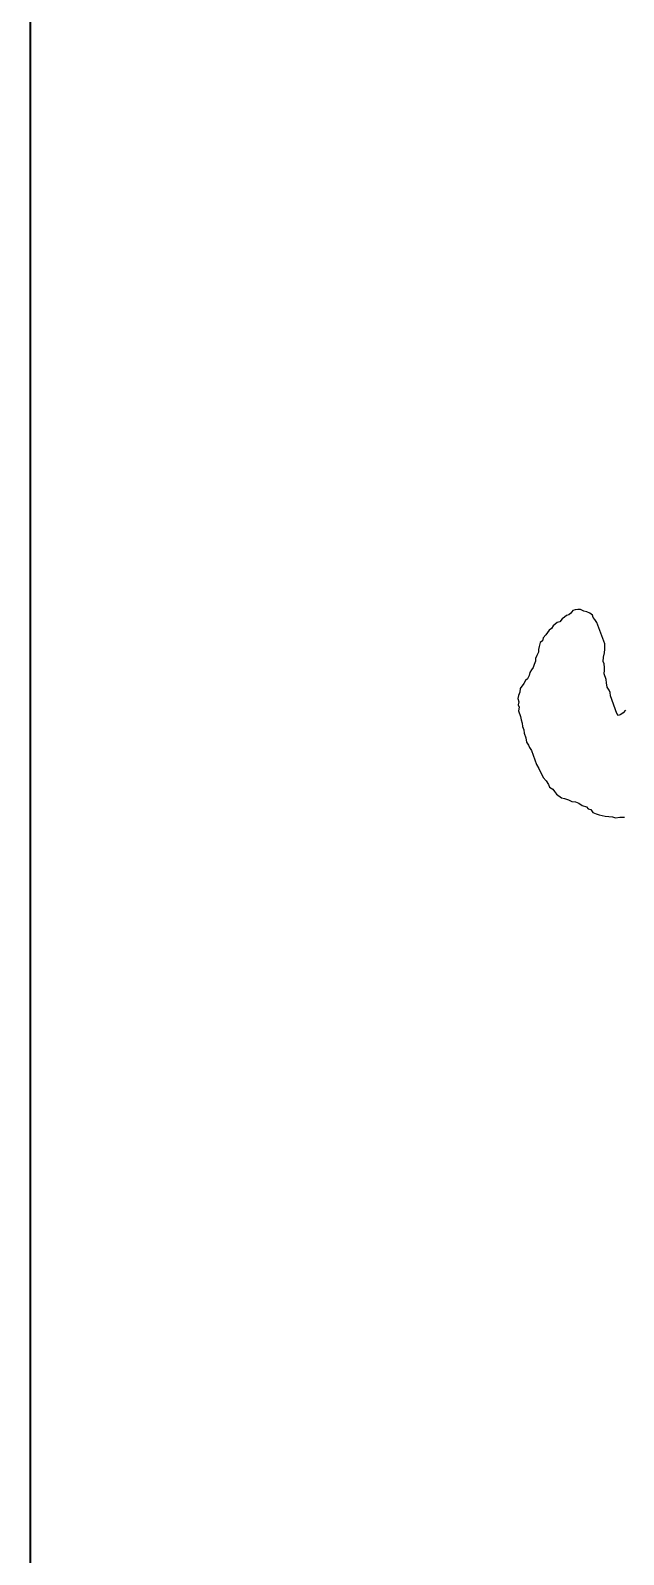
# Model space of a CAD drawing. Header units: millimetres. Extents: x 33350 to 35310, y -217097 to -211540.
# Drawn here: x 33653.5 to 33692.4, y -214476.8 to -214376.8 of the extents above; entities that cross this region are included whole.
import ezdxf
from ezdxf.enums import TextEntityAlignment as Align

# ---------------------------------------------------------------- set-up
doc = ezdxf.new("R2010")
doc.units = ezdxf.units.MM
doc.header["$LTSCALE"] = 60
doc.header["$MEASUREMENT"] = 0
doc.layers.add('BL-E', color=32, linetype='Continuous')
doc.layers.add('TEFRIŞ', color=223, linetype='Continuous')
doc.layers.add('M-DU-01', color=134, linetype='Continuous', lineweight=35)
doc.styles.add('ROMANS', font='ROMANSTW.SHX', dxfattribs={"width": 0.8})

# ---------------------------------------------------------------- blocks, each defined once
blk = doc.blocks.new('180x70x85')
at = {"layer": 'BL-E', "linetype": 'Continuous'}
for p, q in [((33383.251, -214319.093), (33383.251, -214514.093)), ((33383.251, -214474.093), (33383.251, -214319.093))]:
    blk.add_line(p, q, dxfattribs=at)
at = {"layer": 'BL-E', "linetype": 'Continuous', "style": 'ROMANS', "width": 0.8}
blk.add_attdef('NO', text='', height=10, rotation=90, dxfattribs=at).set_placement((33438.251, -214492.093), align=Align.MIDDLE)
blk = doc.blocks.new('İNSAN-1')
for p, q in [((-18.987, -33.068), (-18.943, -32.789)), ((-18.943, -32.789), (-18.951, -32.49)), ((-12.229, -32.717), (-12.286, -32.873)), ((-12.286, -32.873), (-12.149, -32.983)), ((-12.119, -32.58), (-12.229, -32.717)), ((-12.149, -32.983), (-11.002, -33.405)), ((-11.938, -32.41), (-12.119, -32.58)), ((-18.94, -33.263), (-18.987, -33.068)), ((-18.912, -33.51), (-18.94, -33.263)), ((-18.885, -33.756), (-18.912, -33.51)), ((-18.838, -33.951), (-18.885, -33.756)), ((-18.791, -34.146), (-18.838, -33.951)), ((-11.002, -33.405), (-10.775, -33.429)), ((-10.775, -33.429), (-10.618, -33.487)), ((-10.618, -33.487), (-10.429, -33.616)), ((-10.429, -33.616), (-10.149, -33.66)), ((-10.149, -33.66), (-9.922, -33.684)), ((-9.922, -33.684), (-9.557, -33.819)), ((-9.557, -33.819), (-9.31, -33.791)), ((-9.31, -33.791), (-9.134, -33.797)), ((-9.134, -33.797), (-8.907, -33.821)), ((-8.907, -33.821), (-8.75, -33.879)), ((-8.75, -33.879), (-8.451, -33.871)), ((-8.451, -33.871), (-8.185, -33.791)), ((-8.185, -33.791), (-7.939, -33.764)), ((-7.939, -33.764), (-7.763, -33.769)), ((-7.763, -33.769), (-7.588, -33.775)), ((-7.588, -33.775), (-6.18, -34.293)), ((-18.745, -34.34), (-18.791, -34.146)), ((-18.646, -34.554), (-18.745, -34.34)), ((-18.457, -34.683), (-18.646, -34.554)), ((-18.41, -34.878), (-18.457, -34.683)), ((-18.273, -34.987), (-18.41, -34.878)), ((-6.18, -34.293), (-5.991, -34.422)), ((-5.991, -34.422), (-5.854, -34.531)), ((-5.854, -34.531), (-5.697, -34.589)), ((-5.697, -34.589), (-5.579, -34.75)), ((-5.579, -34.75), (-5.481, -34.964)), ((-5.481, -34.964), (-5.434, -35.159)), ((-18.193, -35.253), (-18.273, -34.987)), ((-18.042, -35.486), (-18.193, -35.253)), ((-17.943, -35.7), (-18.042, -35.486)), ((-17.916, -35.947), (-17.943, -35.7)), ((-17.817, -36.161), (-17.916, -35.947)), ((-5.403, -35.88), (-5.565, -35.998)), ((-5.434, -35.159), (-5.335, -35.373)), ((-5.346, -35.724), (-5.403, -35.88)), ((-5.34, -35.548), (-5.346, -35.724)), ((-5.335, -35.373), (-5.34, -35.548)), ((-17.737, -36.427), (-17.817, -36.161)), ((-17.691, -36.621), (-17.737, -36.427)), ((-17.455, -36.945), (-17.691, -36.621)), ((-17.265, -37.074), (-17.455, -36.945)), ((-6.19, -36.892), (-6.3, -37.029)), ((-6.133, -36.735), (-6.19, -36.892)), ((-5.952, -36.565), (-6.133, -36.735)), ((-5.842, -36.428), (-5.952, -36.565)), ((-5.732, -36.291), (-5.842, -36.428)), ((-5.675, -36.135), (-5.732, -36.291)), ((-5.565, -35.998), (-5.675, -36.135)), ((-17.128, -37.183), (-17.265, -37.074)), ((-16.977, -37.416), (-17.128, -37.183)), ((-16.821, -37.474), (-16.977, -37.416)), ((-16.579, -37.622), (-16.821, -37.474)), ((-16.357, -37.822), (-16.579, -37.622)), ((-16.149, -37.899), (-16.357, -37.822)), ((-15.959, -38.028), (-16.149, -37.899)), ((-7.38, -37.873), (-7.49, -38.01)), ((-7.185, -37.827), (-7.38, -37.873)), ((-7.004, -37.657), (-7.185, -37.827)), ((-6.843, -37.539), (-7.004, -37.657)), ((-6.681, -37.421), (-6.843, -37.539)), ((-6.571, -37.284), (-6.681, -37.421)), ((-6.409, -37.166), (-6.571, -37.284)), ((-6.3, -37.029), (-6.409, -37.166)), ((-15.751, -38.104), (-15.959, -38.028)), ((-15.509, -38.252), (-15.751, -38.104)), ((-14.571, -38.598), (-15.509, -38.252)), ((-14.382, -38.727), (-14.571, -38.598)), ((-14.226, -38.784), (-14.382, -38.727)), ((-14.036, -38.913), (-14.226, -38.784)), ((-13.756, -38.957), (-14.036, -38.913)), ((-13.444, -39.072), (-13.756, -38.957)), ((-9.87, -38.85), (-9.98, -38.987)), ((-9.656, -38.751), (-9.87, -38.85)), ((-9.461, -38.704), (-9.656, -38.751)), ((-9.3, -38.586), (-9.461, -38.704)), ((-9.138, -38.468), (-9.3, -38.586)), ((-8.943, -38.422), (-9.138, -38.468)), ((-8.729, -38.323), (-8.943, -38.422)), ((-8.554, -38.329), (-8.729, -38.323)), ((-8.34, -38.23), (-8.554, -38.329)), ((-8.126, -38.131), (-8.34, -38.23)), ((-7.95, -38.137), (-8.126, -38.131)), ((-7.756, -38.09), (-7.95, -38.137)), ((-7.49, -38.01), (-7.756, -38.09)), ((-13.216, -39.097), (-13.444, -39.072)), ((-13.008, -39.173), (-13.216, -39.097)), ((-12.78, -39.198), (-13.008, -39.173)), ((-12.571, -39.275), (-12.78, -39.198)), ((-12.344, -39.299), (-12.571, -39.275)), ((-11.979, -39.434), (-12.344, -39.299)), ((-11.732, -39.406), (-11.979, -39.434)), ((-11.576, -39.464), (-11.732, -39.406)), ((-11.381, -39.417), (-11.576, -39.464)), ((-11.173, -39.494), (-11.381, -39.417)), ((-10.978, -39.447), (-11.173, -39.494)), ((-10.764, -39.349), (-10.978, -39.447)), ((-10.517, -39.321), (-10.764, -39.349)), ((-10.194, -39.085), (-10.517, -39.321)), ((-9.98, -38.987), (-10.194, -39.085))]:
    blk.add_line(p, q)

msp = doc.modelspace()

# ---------------------------------------------------------------- linework, layer by layer
at = {"layer": 'M-DU-01'}
msp.add_lwpolyline([(33653.505, -214764.093), (33653.505, -213924.093)], dxfattribs=at)

# ---------------------------------------------------------------- block references
at = {"layer": 'BL-E', "linetype": 'Continuous', "xscale": -1, "rotation": 270}
msp.add_blockref('İNSAN-1', (33724.984, -214409.445), dxfattribs=at)
at = {"layer": 'TEFRIŞ'}
msp.add_blockref('180x70x85', (270.254, -20), dxfattribs=at)

doc.saveas('drawing.dxf')
